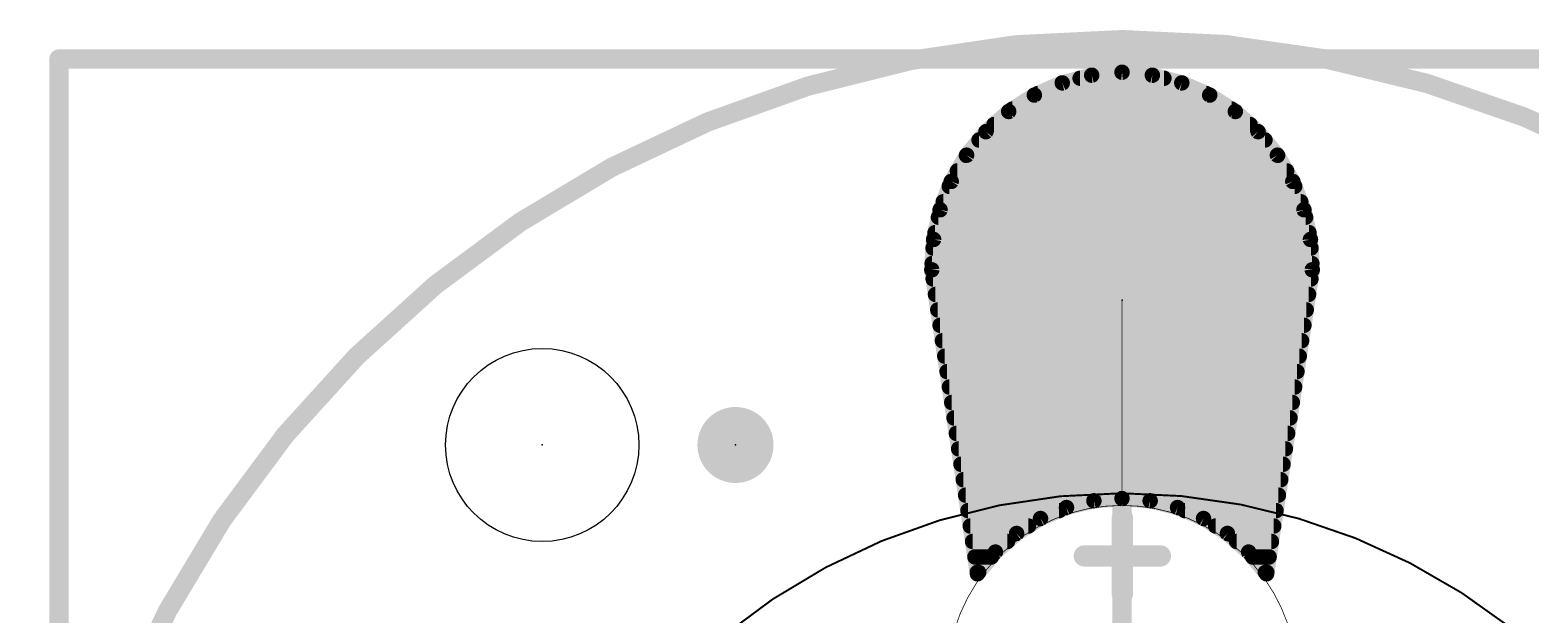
# Model space of a CAD drawing. Extents: x -45 to 63, y -30 to 12.
# Drawn here: x -14.35 to 5.37, y 4.13 to 11.81 of the extents above; entities that cross this region are included whole.
import ezdxf

# ---------------------------------------------------------------- set-up
doc = ezdxf.new("R2010")
doc.units = 0
for name, color, linetype in [('1', 12, 'CONTINUOUS'), ('16', 132, 'CONTINUOUS'), ('17', 110, 'CONTINUOUS'), ('20', 53, 'CONTINUOUS'), ('21', 41, 'CONTINUOUS'), ('23', 53, 'CONTINUOUS'), ('49', 253, 'CONTINUOUS')]:
    doc.layers.add(name, color=color, linetype=linetype)

# ---------------------------------------------------------------- blocks, each defined once
blk = doc.blocks.new('PIE')
at = {"const_width": 0.5}
blk.add_lwpolyline([(0, -0.25, 1), (0, 0.25, 1), (0, -0.25)], format="xyb", dxfattribs=at)
blk = doc.blocks.new('ROUNDP')
at = {"const_width": 0.5}
blk.add_lwpolyline([(0, -0.25, 1), (0, 0.25, 1), (0, -0.25)], format="xyb", dxfattribs=at)

msp = doc.modelspace()

# ---------------------------------------------------------------- linework, layer by layer
at = {"layer": '1'}
for points, const_width in [([(-13.97, 11.43), (-13.97, -16.51)], 0.254), ([(13.97, 11.43), (-13.97, 11.43)], 0.254), ([(-0.3983, 11.2158), (-0.7855, 11.1147)], 0.2032), ([(-0.5506, 11.176), (0.5507, 11.176)], 0.2032), ([(0, 11.255), (-0.3983, 11.2158)], 0.2032), ([(0.3983, 11.2158), (0, 11.255)], 0.2032), ([(0.7855, 11.1147), (0.3983, 11.2158)], 0.2032), ([(-1.1522, 10.9543), (-1.4893, 10.7385)], 0.2032), ([(-0.7855, 11.1147), (-1.1522, 10.9543)], 0.2032), ([(-1.1099, 10.9728), (1.11, 10.9728)], 0.2032), ([(1.1522, 10.9543), (0.7855, 11.1147)], 0.2032), ([(1.4893, 10.7386), (1.1522, 10.9543)], 0.2032), ([(-1.4407, 10.7696), (1.4408, 10.7696)], 0.2032), ([(-1.4893, 10.7385), (-1.7884, 10.4727)], 0.2032), ([(-1.683, 10.5664), (1.683, 10.5664)], 0.2032), ([(1.7884, 10.4727), (1.4893, 10.7386)], 0.2032), ([(-1.7884, 10.4727), (-2.0423, 10.1634)], 0.2032), ([(-1.8783, 10.3632), (1.8784, 10.3632)], 0.2032), ([(2.0424, 10.1634), (1.7884, 10.4727)], 0.2032), ([(-2.0423, 10.1634), (-2.2447, 9.8181)], 0.2032), ([(-2.0443, 10.16), (2.0443, 10.16)], 0.2032), ([(2.2447, 9.8181), (2.0424, 10.1634)], 0.2032), ([(-2.2447, 9.8181), (-2.3906, 9.4454)], 0.2032), ([(-2.1634, 9.9568), (2.1634, 9.9568)], 0.2032), ([(2.3906, 9.4454), (2.2447, 9.8181)], 0.2032), ([(-2.27, 9.7536), (2.27, 9.7536)], 0.2032), ([(-2.3906, 9.4454), (-2.4764, 9.0545)], 0.2032), ([(-2.3495, 9.5504), (2.3495, 9.5504)], 0.2032), ([(2.4764, 9.0545), (2.3906, 9.4454)], 0.2032), ([(-2.4122, 9.3472), (2.4122, 9.3472)], 0.2032), ([(-2.4764, 9.0545), (-2.5, 8.655)], 0.2032), ([(-2.4568, 9.144), (2.4568, 9.144)], 0.2032), ([(2.5, 8.655), (2.4764, 9.0545)], 0.2032), ([(-2.4831, 8.9408), (2.4831, 8.9408)], 0.2032), ([(-2.5, 8.655), (-1.9, 4.655)], 0.2032), ([(-2.4951, 8.7376), (2.4951, 8.7376)], 0.2032), ([(1.9, 4.655), (2.5, 8.655)], 0.2032), ([(-2.4819, 8.5344), (2.4819, 8.5344)], 0.2032), ([(-2.4514, 8.3312), (2.4514, 8.3312)], 0.2032), ([(0, 3.6513), (0, 8.225)], 0.254), ([(-2.4209, 8.128), (2.4209, 8.128)], 0.2032), ([(-2.3905, 7.9248), (2.3905, 7.9248)], 0.2032), ([(-2.36, 7.7216), (2.36, 7.7216)], 0.2032), ([(-2.3295, 7.5184), (2.3295, 7.5184)], 0.2032), ([(-2.299, 7.3152), (2.299, 7.3152)], 0.2032), ([(-2.2686, 7.112), (2.2686, 7.112)], 0.2032), ([(-2.2381, 6.9088), (2.2381, 6.9088)], 0.2032), ([(-2.2076, 6.7056), (2.2076, 6.7056)], 0.2032), ([(-2.1771, 6.5024), (2.1771, 6.5024)], 0.2032), ([(-2.1466, 6.2992), (2.1466, 6.2992)], 0.2032), ([(-2.1162, 6.096), (2.1162, 6.096)], 0.2032), ([(-2.0857, 5.8928), (2.0857, 5.8928)], 0.2032), ([(-2.0552, 5.6896), (2.0552, 5.6896)], 0.2032), ([(-0.3696, 5.6154), (0, 5.645)], 0.2032), ([(0, 5.645), (0.3696, 5.6154)], 0.2032), ([(-2.0247, 5.4864), (-0.8261, 5.4864)], 0.2032), ([(-1.0712, 5.3827), (-0.7298, 5.5272)], 0.2032), ([(-0.7298, 5.5272), (-0.3696, 5.6154)], 0.2032), ([(0.3696, 5.6154), (0.7298, 5.5272)], 0.2032), ([(0.7298, 5.5272), (1.0712, 5.3827)], 0.2032), ([(0.8261, 5.4864), (2.0247, 5.4864)], 0.2032), ([(-1.9942, 5.2832), (-1.2297, 5.2832)], 0.2032), ([(-1.3853, 5.1856), (-1.0712, 5.3827)], 0.2032), ([(1.0712, 5.3827), (1.3853, 5.1856)], 0.2032), ([(1.2297, 5.2832), (1.9942, 5.2832)], 0.2032), ([(-1.9638, 5.08), (-1.5056, 5.08)], 0.2032), ([(-1.6639, 4.9409), (-1.3853, 5.1856)], 0.2032), ([(1.3853, 5.1856), (1.6639, 4.9409)], 0.2032), ([(1.5055, 5.08), (1.9638, 5.08)], 0.2032), ([(-1.9333, 4.8768), (-1.7169, 4.8768)], 0.2032), ([(-1.9, 4.655), (-1.6639, 4.9409)], 0.2032), ([(1.6639, 4.9409), (1.9, 4.655)], 0.2032), ([(1.7169, 4.8768), (1.9333, 4.8768)], 0.2032), ([(-1.9028, 4.6736), (-1.8846, 4.6736)], 0.2032), ([(1.8846, 4.6736), (1.9028, 4.6736)], 0.2032)]:
    msp.add_lwpolyline(points, dxfattribs=dict(at, const_width=const_width))
for points, const_width in [([(-13.9065, 11.43, 1), (-14.0335, 11.43)], 0.127), ([(-13.97, 11.4935, 1), (-13.97, 11.3665)], 0.127), ([(-0.5506, 11.2268, 1), (-0.5506, 11.1252)], 0.1016), ([(-0.4033, 11.2663, 1), (-0.3933, 11.1652)], 0.1016), ([(-0.3855, 11.1666, 1), (-0.4111, 11.2649)], 0.1016), ([(0.005, 11.3056, 1), (-0.005, 11.2044)], 0.1016), ([(0.005, 11.2044, 1), (-0.005, 11.3056)], 0.1016), ([(0.4111, 11.2649, 1), (0.3855, 11.1666)], 0.1016), ([(0.3933, 11.1652, 1), (0.4033, 11.2663)], 0.1016), ([(0.5507, 11.1252, 1), (0.5507, 11.2268)], 0.1016), ([(-1.1725, 11.0009, 1), (-1.1318, 10.9078)], 0.1016), ([(-1.1248, 10.9115, 1), (-1.1796, 10.9971)], 0.1016), ([(-1.1099, 11.0236, 1), (-1.1099, 10.922)], 0.1016), ([(-0.7983, 11.1639, 1), (-0.7727, 11.0655)], 0.1016), ([(-0.7652, 11.0682, 1), (-0.8059, 11.1612)], 0.1016), ([(0.8059, 11.1613, 1), (0.7652, 11.0682)], 0.1016), ([(0.7727, 11.0656, 1), (0.7984, 11.1639)], 0.1016), ([(1.1796, 10.9971, 1), (1.1248, 10.9116)], 0.1016), ([(1.11, 10.922, 1), (1.11, 11.0236)], 0.1016), ([(1.1318, 10.9078, 1), (1.1726, 11.0009)], 0.1016), ([(-1.4407, 10.8204, 1), (-1.4407, 10.7188)], 0.1016), ([(1.4408, 10.7188, 1), (1.4408, 10.8204)], 0.1016), ([(-1.683, 10.6172, 1), (-1.683, 10.5156)], 0.1016), ([(-1.5166, 10.7813, 1), (-1.4619, 10.6958)], 0.1016), ([(-1.4555, 10.7006, 1), (-1.523, 10.7765)], 0.1016), ([(1.523, 10.7765, 1), (1.4555, 10.7006)], 0.1016), ([(1.4619, 10.6958, 1), (1.5167, 10.7814)], 0.1016), ([(1.683, 10.5156, 1), (1.683, 10.6172)], 0.1016), ([(-1.8783, 10.414, 1), (-1.8783, 10.3124)], 0.1016), ([(-1.8222, 10.5107, 1), (-1.7547, 10.4347)], 0.1016), ([(-1.7492, 10.4405, 1), (-1.8277, 10.5049)], 0.1016), ([(1.8277, 10.505, 1), (1.7492, 10.4405)], 0.1016), ([(1.7547, 10.4348, 1), (1.8222, 10.5107)], 0.1016), ([(1.8784, 10.3124, 1), (1.8784, 10.414)], 0.1016), ([(-2.0443, 10.2108, 1), (-2.0443, 10.1092)], 0.1016), ([(-1.9985, 10.1377, 1), (-2.0861, 10.189)], 0.1016), ([(2.0862, 10.1891, 1), (1.9985, 10.1377)], 0.1016), ([(2.0443, 10.1092, 1), (2.0443, 10.2108)], 0.1016), ([(-2.0816, 10.1956, 1), (-2.0031, 10.1311)], 0.1016), ([(2.0031, 10.1311, 1), (2.0816, 10.1956)], 0.1016), ([(-2.2885, 9.8438, 1), (-2.2009, 9.7924)], 0.1016), ([(-2.1974, 9.7996, 1), (-2.292, 9.8366)], 0.1016), ([(-2.1634, 10.0076, 1), (-2.1634, 9.906)], 0.1016), ([(2.1634, 9.906, 1), (2.1634, 10.0076)], 0.1016), ([(2.292, 9.8366, 1), (2.1974, 9.7996)], 0.1016), ([(2.2009, 9.7924, 1), (2.2886, 9.8438)], 0.1016), ([(-2.27, 9.8044, 1), (-2.27, 9.7028)], 0.1016), ([(2.27, 9.7028, 1), (2.27, 9.8044)], 0.1016), ([(-2.4379, 9.4639, 1), (-2.3433, 9.4269)], 0.1016), ([(-2.341, 9.4345, 1), (-2.4402, 9.4563)], 0.1016), ([(-2.3495, 9.6012, 1), (-2.3495, 9.4996)], 0.1016), ([(2.4402, 9.4563, 1), (2.341, 9.4345)], 0.1016), ([(2.3433, 9.4269, 1), (2.4379, 9.4639)], 0.1016), ([(2.3495, 9.4996, 1), (2.3495, 9.6012)], 0.1016), ([(-2.4122, 9.398, 1), (-2.4122, 9.2964)], 0.1016), ([(2.4122, 9.2964, 1), (2.4122, 9.398)], 0.1016), ([(-2.526, 9.0654, 1), (-2.4268, 9.0436)], 0.1016), ([(-2.4257, 9.0515, 1), (-2.5271, 9.0575)], 0.1016), ([(-2.4568, 9.1948, 1), (-2.4568, 9.0932)], 0.1016), ([(2.5271, 9.0575, 1), (2.4257, 9.0515)], 0.1016), ([(2.4268, 9.0436, 1), (2.526, 9.0654)], 0.1016), ([(2.4568, 9.0932, 1), (2.4568, 9.1948)], 0.1016), ([(-2.4831, 8.9916, 1), (-2.4831, 8.89)], 0.1016), ([(2.4831, 8.89, 1), (2.4831, 8.9916)], 0.1016), ([(-2.4498, 8.6625, 1), (-2.5502, 8.6475)], 0.1016), ([(-2.5507, 8.658, 1), (-2.4493, 8.652)], 0.1016), ([(-2.4951, 8.7884, 1), (-2.4951, 8.6868)], 0.1016), ([(2.4493, 8.652, 1), (2.5507, 8.658)], 0.1016), ([(2.5502, 8.6475, 1), (2.4498, 8.6625)], 0.1016), ([(2.4951, 8.6868, 1), (2.4951, 8.7884)], 0.1016), ([(-2.4819, 8.5852, 1), (-2.4819, 8.4836)], 0.1016), ([(2.4819, 8.4836, 1), (2.4819, 8.5852)], 0.1016), ([(-2.4514, 8.382, 1), (-2.4514, 8.2804)], 0.1016), ([(0.0635, 8.225, 1), (-0.0635, 8.225)], 0.127), ([(2.4514, 8.2804, 1), (2.4514, 8.382)], 0.1016), ([(-2.4209, 8.1788, 1), (-2.4209, 8.0772)], 0.1016), ([(2.4209, 8.0772, 1), (2.4209, 8.1788)], 0.1016), ([(-2.3905, 7.9756, 1), (-2.3905, 7.874)], 0.1016), ([(2.3905, 7.874, 1), (2.3905, 7.9756)], 0.1016), ([(-2.36, 7.7724, 1), (-2.36, 7.6708)], 0.1016), ([(2.36, 7.6708, 1), (2.36, 7.7724)], 0.1016), ([(-2.3295, 7.5692, 1), (-2.3295, 7.4676)], 0.1016), ([(2.3295, 7.4676, 1), (2.3295, 7.5692)], 0.1016), ([(-2.299, 7.366, 1), (-2.299, 7.2644)], 0.1016), ([(2.299, 7.2644, 1), (2.299, 7.366)], 0.1016), ([(-2.2686, 7.1628, 1), (-2.2686, 7.0612)], 0.1016), ([(2.2686, 7.0612, 1), (2.2686, 7.1628)], 0.1016), ([(-2.2381, 6.9596, 1), (-2.2381, 6.858)], 0.1016), ([(2.2381, 6.858, 1), (2.2381, 6.9596)], 0.1016), ([(-2.2076, 6.7564, 1), (-2.2076, 6.6548)], 0.1016), ([(2.2076, 6.6548, 1), (2.2076, 6.7564)], 0.1016), ([(-2.1771, 6.5532, 1), (-2.1771, 6.4516)], 0.1016), ([(2.1771, 6.4516, 1), (2.1771, 6.5532)], 0.1016), ([(-2.1466, 6.35, 1), (-2.1466, 6.2484)], 0.1016), ([(2.1466, 6.2484, 1), (2.1466, 6.35)], 0.1016), ([(-2.1162, 6.1468, 1), (-2.1162, 6.0452)], 0.1016), ([(2.1162, 6.0452, 1), (2.1162, 6.1468)], 0.1016), ([(-2.0857, 5.9436, 1), (-2.0857, 5.842)], 0.1016), ([(2.0857, 5.842, 1), (2.0857, 5.9436)], 0.1016), ([(-2.0552, 5.7404, 1), (-2.0552, 5.6388)], 0.1016), ([(0.0041, 5.6956, 1), (-0.0041, 5.5944)], 0.1016), ([(0.0041, 5.5944, 1), (-0.0041, 5.6956)], 0.1016), ([(2.0552, 5.6388, 1), (2.0552, 5.7404)], 0.1016), ([(-2.0247, 5.5372, 1), (-2.0247, 5.4356)], 0.1016), ([(-0.8261, 5.4356, 1), (-0.8261, 5.5372)], 0.1016), ([(-0.7418, 5.5765, 1), (-0.7177, 5.4778)], 0.1016), ([(-0.71, 5.4804, 1), (-0.7495, 5.5739)], 0.1016), ([(-0.3737, 5.666, 1), (-0.3655, 5.5647)], 0.1016), ([(-0.3575, 5.566, 1), (-0.3817, 5.6647)], 0.1016), ([(0.3817, 5.6647, 1), (0.3575, 5.566)], 0.1016), ([(0.3655, 5.5647, 1), (0.3737, 5.666)], 0.1016), ([(0.7495, 5.5739, 1), (0.71, 5.4804)], 0.1016), ([(0.7177, 5.4778, 1), (0.7418, 5.5765)], 0.1016), ([(0.8261, 5.5372, 1), (0.8261, 5.4356)], 0.1016), ([(2.0247, 5.4356, 1), (2.0247, 5.5372)], 0.1016), ([(-1.9942, 5.334, 1), (-1.9942, 5.2324)], 0.1016), ([(-1.2297, 5.2324, 1), (-1.2297, 5.334)], 0.1016), ([(-1.091, 5.4294, 1), (-1.0514, 5.3359)], 0.1016), ([(-1.0442, 5.3396, 1), (-1.0982, 5.4257)], 0.1016), ([(1.0982, 5.4257, 1), (1.0442, 5.3396)], 0.1016), ([(1.0514, 5.3359, 1), (1.091, 5.4294)], 0.1016), ([(1.2297, 5.334, 1), (1.2297, 5.2324)], 0.1016), ([(1.9942, 5.2324, 1), (1.9942, 5.334)], 0.1016), ([(-1.9638, 5.1308, 1), (-1.9638, 5.0292)], 0.1016), ([(-1.5056, 5.0292, 1), (-1.5056, 5.1308)], 0.1016), ([(-1.4123, 5.2286, 1), (-1.3583, 5.1425)], 0.1016), ([(-1.3518, 5.1474, 1), (-1.4188, 5.2238)], 0.1016), ([(1.4188, 5.2238, 1), (1.3518, 5.1474)], 0.1016), ([(1.3583, 5.1425, 1), (1.4123, 5.2286)], 0.1016), ([(1.5055, 5.1308, 1), (1.5055, 5.0292)], 0.1016), ([(1.9638, 5.0292, 1), (1.9638, 5.1308)], 0.1016), ([(-1.9333, 4.9276, 1), (-1.9333, 4.826)], 0.1016), ([(-1.7169, 4.826, 1), (-1.7169, 4.9276)], 0.1016), ([(-1.6975, 4.9791, 1), (-1.6304, 4.9028)], 0.1016), ([(-1.6248, 4.9086, 1), (-1.7031, 4.9733)], 0.1016), ([(1.7031, 4.9733, 1), (1.6248, 4.9086)], 0.1016), ([(1.6304, 4.9028, 1), (1.6975, 4.9791)], 0.1016), ([(1.7169, 4.9276, 1), (1.7169, 4.826)], 0.1016), ([(1.9333, 4.826, 1), (1.9333, 4.9276)], 0.1016), ([(-1.9028, 4.7244, 1), (-1.9028, 4.6228)], 0.1016), ([(-1.9392, 4.6873, 1), (-1.8608, 4.6227)], 0.1016), ([(-1.8846, 4.6228, 1), (-1.8846, 4.7244)], 0.1016), ([(1.8846, 4.7244, 1), (1.8846, 4.6228)], 0.1016), ([(1.8608, 4.6227, 1), (1.9392, 4.6873)], 0.1016), ([(1.9028, 4.6228, 1), (1.9028, 4.7244)], 0.1016), ([(-1.9502, 4.6475, 1), (-1.8498, 4.6625)], 0.1016), ([(1.8498, 4.6625, 1), (1.9502, 4.6475)], 0.1016)]:
    msp.add_lwpolyline(points, format="xyb", dxfattribs=dict(at, const_width=const_width))
at = {"layer": '16'}
for points, const_width in [([(-13.97, 11.43), (-13.97, -16.51)], 0.254), ([(13.97, 11.43), (-13.97, 11.43)], 0.254), ([(-0.7855, 11.1147), (-0.3983, 11.2158)], 0.2032), ([(-0.5507, 11.176), (0.5506, 11.176)], 0.2032), ([(-0.3983, 11.2158), (0, 11.255)], 0.2032), ([(0, 11.255), (0.3983, 11.2158)], 0.2032), ([(0.3983, 11.2158), (0.7855, 11.1147)], 0.2032), ([(-1.4893, 10.7386), (-1.1522, 10.9543)], 0.2032), ([(-1.1522, 10.9543), (-0.7855, 11.1147)], 0.2032), ([(-1.11, 10.9728), (1.1099, 10.9728)], 0.2032), ([(0.7855, 11.1147), (1.1522, 10.9543)], 0.2032), ([(1.1522, 10.9543), (1.4893, 10.7385)], 0.2032), ([(-1.4408, 10.7696), (1.4407, 10.7696)], 0.2032), ([(-1.7884, 10.4727), (-1.4893, 10.7386)], 0.2032), ([(-1.683, 10.5664), (1.683, 10.5664)], 0.2032), ([(1.4893, 10.7385), (1.7884, 10.4727)], 0.2032), ([(-2.0424, 10.1634), (-1.7884, 10.4727)], 0.2032), ([(-1.8784, 10.3632), (1.8783, 10.3632)], 0.2032), ([(1.7884, 10.4727), (2.0423, 10.1634)], 0.2032), ([(-2.2447, 9.8181), (-2.0424, 10.1634)], 0.2032), ([(-2.0443, 10.16), (2.0443, 10.16)], 0.2032), ([(2.0423, 10.1634), (2.2447, 9.8181)], 0.2032), ([(-2.3906, 9.4454), (-2.2447, 9.8181)], 0.2032), ([(-2.1634, 9.9568), (2.1634, 9.9568)], 0.2032), ([(2.2447, 9.8181), (2.3906, 9.4454)], 0.2032), ([(-2.27, 9.7536), (2.27, 9.7536)], 0.2032), ([(-2.4764, 9.0545), (-2.3906, 9.4454)], 0.2032), ([(-2.3495, 9.5504), (2.3495, 9.5504)], 0.2032), ([(2.3906, 9.4454), (2.4764, 9.0545)], 0.2032), ([(-2.4122, 9.3472), (2.4122, 9.3472)], 0.2032), ([(-2.5, 8.655), (-2.4764, 9.0545)], 0.2032), ([(-2.4568, 9.144), (2.4568, 9.144)], 0.2032), ([(2.4764, 9.0545), (2.5, 8.655)], 0.2032), ([(-2.4831, 8.9408), (2.4831, 8.9408)], 0.2032), ([(-1.9, 4.655), (-2.5, 8.655)], 0.2032), ([(-2.4951, 8.7376), (2.4951, 8.7376)], 0.2032), ([(2.5, 8.655), (1.9, 4.655)], 0.2032), ([(-2.4819, 8.5344), (2.4819, 8.5344)], 0.2032), ([(-2.4514, 8.3312), (2.4514, 8.3312)], 0.2032), ([(-2.4209, 8.128), (2.4209, 8.128)], 0.2032), ([(-2.3905, 7.9248), (2.3905, 7.9248)], 0.2032), ([(-2.36, 7.7216), (2.36, 7.7216)], 0.2032), ([(-2.3295, 7.5184), (2.3295, 7.5184)], 0.2032), ([(-2.299, 7.3152), (2.299, 7.3152)], 0.2032), ([(-2.2686, 7.112), (2.2686, 7.112)], 0.2032), ([(-2.2381, 6.9088), (2.2381, 6.9088)], 0.2032), ([(-2.2076, 6.7056), (2.2076, 6.7056)], 0.2032), ([(-2.1771, 6.5024), (2.1771, 6.5024)], 0.2032), ([(-2.1466, 6.2992), (2.1466, 6.2992)], 0.2032), ([(-2.1162, 6.096), (2.1162, 6.096)], 0.2032), ([(-2.0857, 5.8928), (2.0857, 5.8928)], 0.2032), ([(-2.0552, 5.6896), (2.0552, 5.6896)], 0.2032), ([(0, 5.645), (-0.3696, 5.6154)], 0.2032), ([(0.3696, 5.6154), (0, 5.645)], 0.2032), ([(-2.0247, 5.4864), (-0.8261, 5.4864)], 0.2032), ([(-0.7298, 5.5272), (-1.0712, 5.3827)], 0.2032), ([(-0.3696, 5.6154), (-0.7298, 5.5272)], 0.2032), ([(0.7298, 5.5272), (0.3696, 5.6154)], 0.2032), ([(1.0712, 5.3827), (0.7298, 5.5272)], 0.2032), ([(0.8261, 5.4864), (2.0247, 5.4864)], 0.2032), ([(-1.9942, 5.2832), (-1.2297, 5.2832)], 0.2032), ([(-1.0712, 5.3827), (-1.3853, 5.1856)], 0.2032), ([(1.3853, 5.1856), (1.0712, 5.3827)], 0.2032), ([(1.2297, 5.2832), (1.9942, 5.2832)], 0.2032), ([(-1.9638, 5.08), (-1.5055, 5.08)], 0.2032), ([(-1.3853, 5.1856), (-1.6639, 4.9409)], 0.2032), ([(1.6639, 4.9409), (1.3853, 5.1856)], 0.2032), ([(1.5056, 5.08), (1.9638, 5.08)], 0.2032), ([(-1.9333, 4.8768), (-1.7169, 4.8768)], 0.2032), ([(-1.6639, 4.9409), (-1.9, 4.655)], 0.2032), ([(1.9, 4.655), (1.6639, 4.9409)], 0.2032), ([(1.7169, 4.8768), (1.9333, 4.8768)], 0.2032), ([(-1.9028, 4.6736), (-1.8846, 4.6736)], 0.2032), ([(1.8846, 4.6736), (1.9028, 4.6736)], 0.2032)]:
    msp.add_lwpolyline(points, dxfattribs=dict(at, const_width=const_width))
for points, const_width in [([(-13.9065, 11.43, 1), (-14.0335, 11.43)], 0.127), ([(-13.97, 11.4935, 1), (-13.97, 11.3665)], 0.127), ([(-0.5507, 11.2268, 1), (-0.5507, 11.1252)], 0.1016), ([(-0.4033, 11.2663, 1), (-0.3933, 11.1652)], 0.1016), ([(-0.3855, 11.1666, 1), (-0.4111, 11.2649)], 0.1016), ([(0.005, 11.3056, 1), (-0.005, 11.2044)], 0.1016), ([(0.005, 11.2044, 1), (-0.005, 11.3056)], 0.1016), ([(0.4111, 11.2649, 1), (0.3855, 11.1666)], 0.1016), ([(0.3933, 11.1652, 1), (0.4033, 11.2663)], 0.1016), ([(0.5506, 11.1252, 1), (0.5506, 11.2268)], 0.1016), ([(-1.1726, 11.0009, 1), (-1.1318, 10.9078)], 0.1016), ([(-1.1248, 10.9116, 1), (-1.1796, 10.9971)], 0.1016), ([(-1.11, 11.0236, 1), (-1.11, 10.922)], 0.1016), ([(-0.7984, 11.1639, 1), (-0.7727, 11.0656)], 0.1016), ([(-0.7652, 11.0682, 1), (-0.8059, 11.1613)], 0.1016), ([(0.8059, 11.1612, 1), (0.7652, 11.0682)], 0.1016), ([(0.7727, 11.0655, 1), (0.7983, 11.1639)], 0.1016), ([(1.1796, 10.9971, 1), (1.1248, 10.9115)], 0.1016), ([(1.1099, 10.922, 1), (1.1099, 11.0236)], 0.1016), ([(1.1318, 10.9078, 1), (1.1725, 11.0009)], 0.1016), ([(-1.4408, 10.8204, 1), (-1.4408, 10.7188)], 0.1016), ([(1.4407, 10.7188, 1), (1.4407, 10.8204)], 0.1016), ([(-1.683, 10.6172, 1), (-1.683, 10.5156)], 0.1016), ([(-1.5167, 10.7814, 1), (-1.4619, 10.6958)], 0.1016), ([(-1.4555, 10.7006, 1), (-1.523, 10.7765)], 0.1016), ([(1.523, 10.7765, 1), (1.4555, 10.7006)], 0.1016), ([(1.4619, 10.6958, 1), (1.5166, 10.7813)], 0.1016), ([(1.683, 10.5156, 1), (1.683, 10.6172)], 0.1016), ([(-1.8784, 10.414, 1), (-1.8784, 10.3124)], 0.1016), ([(-1.8222, 10.5107, 1), (-1.7547, 10.4348)], 0.1016), ([(-1.7492, 10.4405, 1), (-1.8277, 10.505)], 0.1016), ([(1.8277, 10.5049, 1), (1.7492, 10.4405)], 0.1016), ([(1.7547, 10.4347, 1), (1.8222, 10.5107)], 0.1016), ([(1.8783, 10.3124, 1), (1.8783, 10.414)], 0.1016), ([(-2.0443, 10.2108, 1), (-2.0443, 10.1092)], 0.1016), ([(-1.9985, 10.1377, 1), (-2.0862, 10.1891)], 0.1016), ([(2.0861, 10.189, 1), (1.9985, 10.1377)], 0.1016), ([(2.0443, 10.1092, 1), (2.0443, 10.2108)], 0.1016), ([(-2.0816, 10.1956, 1), (-2.0031, 10.1311)], 0.1016), ([(2.0031, 10.1311, 1), (2.0816, 10.1956)], 0.1016), ([(-2.2886, 9.8438, 1), (-2.2009, 9.7924)], 0.1016), ([(-2.1974, 9.7996, 1), (-2.292, 9.8366)], 0.1016), ([(-2.1634, 10.0076, 1), (-2.1634, 9.906)], 0.1016), ([(2.1634, 9.906, 1), (2.1634, 10.0076)], 0.1016), ([(2.292, 9.8366, 1), (2.1974, 9.7996)], 0.1016), ([(2.2009, 9.7924, 1), (2.2885, 9.8438)], 0.1016), ([(-2.27, 9.8044, 1), (-2.27, 9.7028)], 0.1016), ([(2.27, 9.7028, 1), (2.27, 9.8044)], 0.1016), ([(-2.4379, 9.4639, 1), (-2.3433, 9.4269)], 0.1016), ([(-2.341, 9.4345, 1), (-2.4402, 9.4563)], 0.1016), ([(-2.3495, 9.6012, 1), (-2.3495, 9.4996)], 0.1016), ([(2.4402, 9.4563, 1), (2.341, 9.4345)], 0.1016), ([(2.3433, 9.4269, 1), (2.4379, 9.4639)], 0.1016), ([(2.3495, 9.4996, 1), (2.3495, 9.6012)], 0.1016), ([(-2.4122, 9.398, 1), (-2.4122, 9.2964)], 0.1016), ([(2.4122, 9.2964, 1), (2.4122, 9.398)], 0.1016), ([(-2.526, 9.0654, 1), (-2.4268, 9.0436)], 0.1016), ([(-2.4257, 9.0515, 1), (-2.5271, 9.0575)], 0.1016), ([(-2.4568, 9.1948, 1), (-2.4568, 9.0932)], 0.1016), ([(2.5271, 9.0575, 1), (2.4257, 9.0515)], 0.1016), ([(2.4268, 9.0436, 1), (2.526, 9.0654)], 0.1016), ([(2.4568, 9.0932, 1), (2.4568, 9.1948)], 0.1016), ([(-2.4831, 8.9916, 1), (-2.4831, 8.89)], 0.1016), ([(2.4831, 8.89, 1), (2.4831, 8.9916)], 0.1016), ([(-2.4498, 8.6625, 1), (-2.5502, 8.6475)], 0.1016), ([(-2.5507, 8.658, 1), (-2.4493, 8.652)], 0.1016), ([(-2.4951, 8.7884, 1), (-2.4951, 8.6868)], 0.1016), ([(2.4493, 8.652, 1), (2.5507, 8.658)], 0.1016), ([(2.5502, 8.6475, 1), (2.4498, 8.6625)], 0.1016), ([(2.4951, 8.6868, 1), (2.4951, 8.7884)], 0.1016), ([(-2.4819, 8.5852, 1), (-2.4819, 8.4836)], 0.1016), ([(2.4819, 8.4836, 1), (2.4819, 8.5852)], 0.1016), ([(-2.4514, 8.382, 1), (-2.4514, 8.2804)], 0.1016), ([(2.4514, 8.2804, 1), (2.4514, 8.382)], 0.1016), ([(-2.4209, 8.1788, 1), (-2.4209, 8.0772)], 0.1016), ([(2.4209, 8.0772, 1), (2.4209, 8.1788)], 0.1016), ([(-2.3905, 7.9756, 1), (-2.3905, 7.874)], 0.1016), ([(2.3905, 7.874, 1), (2.3905, 7.9756)], 0.1016), ([(-2.36, 7.7724, 1), (-2.36, 7.6708)], 0.1016), ([(2.36, 7.6708, 1), (2.36, 7.7724)], 0.1016), ([(-2.3295, 7.5692, 1), (-2.3295, 7.4676)], 0.1016), ([(2.3295, 7.4676, 1), (2.3295, 7.5692)], 0.1016), ([(-2.299, 7.366, 1), (-2.299, 7.2644)], 0.1016), ([(2.299, 7.2644, 1), (2.299, 7.366)], 0.1016), ([(-2.2686, 7.1628, 1), (-2.2686, 7.0612)], 0.1016), ([(2.2686, 7.0612, 1), (2.2686, 7.1628)], 0.1016), ([(-2.2381, 6.9596, 1), (-2.2381, 6.858)], 0.1016), ([(2.2381, 6.858, 1), (2.2381, 6.9596)], 0.1016), ([(-2.2076, 6.7564, 1), (-2.2076, 6.6548)], 0.1016), ([(2.2076, 6.6548, 1), (2.2076, 6.7564)], 0.1016), ([(-2.1771, 6.5532, 1), (-2.1771, 6.4516)], 0.1016), ([(2.1771, 6.4516, 1), (2.1771, 6.5532)], 0.1016), ([(-2.1466, 6.35, 1), (-2.1466, 6.2484)], 0.1016), ([(2.1466, 6.2484, 1), (2.1466, 6.35)], 0.1016), ([(-2.1162, 6.1468, 1), (-2.1162, 6.0452)], 0.1016), ([(2.1162, 6.0452, 1), (2.1162, 6.1468)], 0.1016), ([(-2.0857, 5.9436, 1), (-2.0857, 5.842)], 0.1016), ([(2.0857, 5.842, 1), (2.0857, 5.9436)], 0.1016), ([(-2.0552, 5.7404, 1), (-2.0552, 5.6388)], 0.1016), ([(0.0041, 5.6956, 1), (-0.0041, 5.5944)], 0.1016), ([(0.0041, 5.5944, 1), (-0.0041, 5.6956)], 0.1016), ([(2.0552, 5.6388, 1), (2.0552, 5.7404)], 0.1016), ([(-2.0247, 5.5372, 1), (-2.0247, 5.4356)], 0.1016), ([(-0.8261, 5.4356, 1), (-0.8261, 5.5372)], 0.1016), ([(-0.7418, 5.5765, 1), (-0.7177, 5.4778)], 0.1016), ([(-0.71, 5.4804, 1), (-0.7495, 5.5739)], 0.1016), ([(-0.3737, 5.666, 1), (-0.3655, 5.5647)], 0.1016), ([(-0.3575, 5.566, 1), (-0.3817, 5.6647)], 0.1016), ([(0.3817, 5.6647, 1), (0.3575, 5.566)], 0.1016), ([(0.3655, 5.5647, 1), (0.3737, 5.666)], 0.1016), ([(0.7495, 5.5739, 1), (0.71, 5.4804)], 0.1016), ([(0.7177, 5.4778, 1), (0.7418, 5.5765)], 0.1016), ([(0.8261, 5.5372, 1), (0.8261, 5.4356)], 0.1016), ([(2.0247, 5.4356, 1), (2.0247, 5.5372)], 0.1016), ([(-1.9942, 5.334, 1), (-1.9942, 5.2324)], 0.1016), ([(-1.2297, 5.2324, 1), (-1.2297, 5.334)], 0.1016), ([(-1.091, 5.4294, 1), (-1.0514, 5.3359)], 0.1016), ([(-1.0442, 5.3396, 1), (-1.0982, 5.4257)], 0.1016), ([(1.0982, 5.4257, 1), (1.0442, 5.3396)], 0.1016), ([(1.0514, 5.3359, 1), (1.091, 5.4294)], 0.1016), ([(1.2297, 5.334, 1), (1.2297, 5.2324)], 0.1016), ([(1.9942, 5.2324, 1), (1.9942, 5.334)], 0.1016), ([(-1.9638, 5.1308, 1), (-1.9638, 5.0292)], 0.1016), ([(-1.5055, 5.0292, 1), (-1.5055, 5.1308)], 0.1016), ([(-1.4123, 5.2286, 1), (-1.3583, 5.1425)], 0.1016), ([(-1.3518, 5.1474, 1), (-1.4188, 5.2238)], 0.1016), ([(1.4188, 5.2238, 1), (1.3518, 5.1474)], 0.1016), ([(1.3583, 5.1425, 1), (1.4123, 5.2286)], 0.1016), ([(1.5056, 5.1308, 1), (1.5056, 5.0292)], 0.1016), ([(1.9638, 5.0292, 1), (1.9638, 5.1308)], 0.1016), ([(-1.9333, 4.9276, 1), (-1.9333, 4.826)], 0.1016), ([(-1.7169, 4.826, 1), (-1.7169, 4.9276)], 0.1016), ([(-1.6975, 4.9791, 1), (-1.6304, 4.9028)], 0.1016), ([(-1.6248, 4.9086, 1), (-1.7031, 4.9733)], 0.1016), ([(1.7031, 4.9733, 1), (1.6248, 4.9086)], 0.1016), ([(1.6304, 4.9028, 1), (1.6975, 4.9791)], 0.1016), ([(1.7169, 4.9276, 1), (1.7169, 4.826)], 0.1016), ([(1.9333, 4.826, 1), (1.9333, 4.9276)], 0.1016), ([(-1.9028, 4.7244, 1), (-1.9028, 4.6228)], 0.1016), ([(-1.9392, 4.6873, 1), (-1.8608, 4.6227)], 0.1016), ([(-1.8846, 4.6228, 1), (-1.8846, 4.7244)], 0.1016), ([(1.8846, 4.7244, 1), (1.8846, 4.6228)], 0.1016), ([(1.8608, 4.6227, 1), (1.9392, 4.6873)], 0.1016), ([(1.9028, 4.6228, 1), (1.9028, 4.7244)], 0.1016), ([(-1.9502, 4.6475, 1), (-1.8498, 4.6625)], 0.1016), ([(1.8498, 4.6625, 1), (1.9502, 4.6475)], 0.1016)]:
    msp.add_lwpolyline(points, format="xyb", dxfattribs=dict(at, const_width=const_width))
at = {"layer": '20', "const_width": 0.254}
msp.add_lwpolyline([(0, -16.764, 1), (0, 11.684, 1), (0, -16.764)], format="xyb", dxfattribs=at)
at = {"layer": '20'}
msp.add_circle((-7.62, 6.35), 1.27, dxfattribs=at)
at = {"layer": '21', "const_width": 0.1397}
for points in [[(0.0745, 5.3901, 1), (-0.0652, 5.3901)], [(-0.4953, 4.96, 1), (-0.4953, 4.8203)], [(0.5046, 4.8203, 1), (0.5046, 4.96)], [(-0.0652, 4.3902, 1), (0.0745, 4.3902)]]:
    msp.add_lwpolyline(points, format="xyb", dxfattribs=at)
at = {"layer": '21', "const_width": 0.2794}
for points in [[(0.0047, 5.3901), (0.0047, 4.3902)], [(-0.4953, 4.8901), (0.5046, 4.8901)]]:
    msp.add_lwpolyline(points, dxfattribs=at)
at = {"layer": '23'}
for p in [(0, 8.255), (-7.62, 6.35), (-5.08, 6.35)]:
    msp.add_point(p, dxfattribs=at)
at = {"layer": '49', "const_width": 0.01}
msp.add_lwpolyline([(0, 8.255), (0, 5.555)], dxfattribs=at)
at = {"layer": '49'}
for points, const_width in [([(0.0025, 8.255, 1), (-0.0025, 8.255)], 0.005), ([(0, -10.795, 1), (0, 5.715, 1), (0, -10.795)], 0.0254), ([(0, 0.955, 1), (0, 5.555, 1), (0, 0.955)], 0.01), ([(-0.0025, 5.555, 1), (0.0025, 5.555)], 0.005)]:
    msp.add_lwpolyline(points, format="xyb", dxfattribs=dict(at, const_width=const_width))

# ---------------------------------------------------------------- block references
at = {"layer": '1'}
msp.add_blockref('PIE', (-5.08, 6.35), dxfattribs=at)
at = {"layer": '17', "xscale": 4.064, "yscale": 4.064, "rotation": 270}
msp.add_blockref('ROUNDP', (0, 8.225), dxfattribs=at)
msp.add_blockref('ROUNDP', (0, 8.225), dxfattribs=at)

doc.saveas('drawing.dxf')
